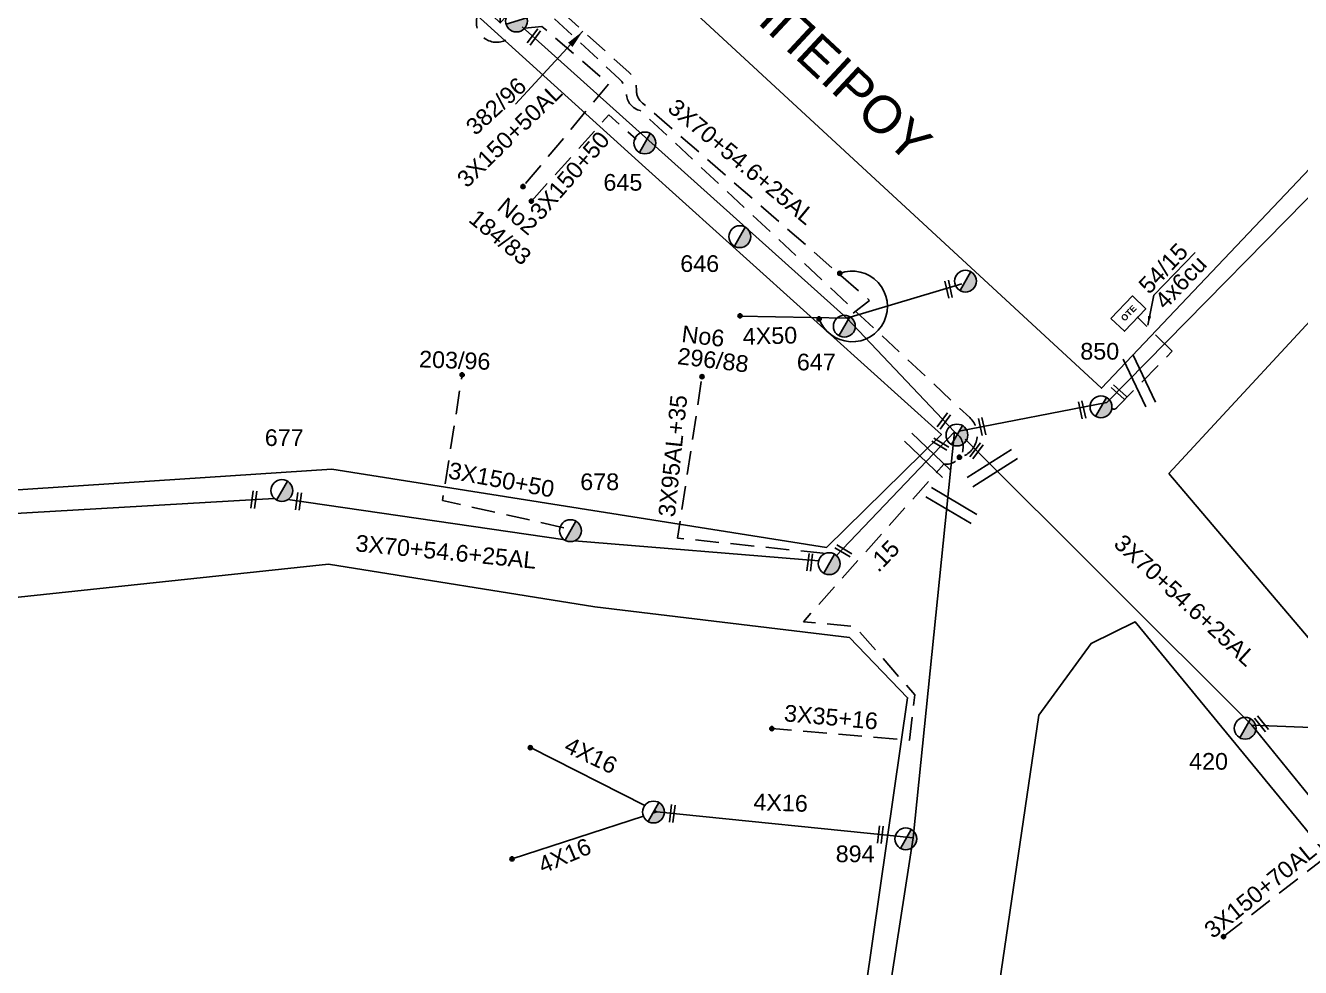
# Model space of a CAD drawing. Header units: millimetres. Extents: x 5010 to 7184, y -101 to 935.
# Drawn here: x 5841.1 to 5978.7, y 0.5 to 102.1 of the extents above; entities that cross this region are included whole.
import ezdxf
from ezdxf.enums import TextEntityAlignment as Align

# ---------------------------------------------------------------- set-up
doc = ezdxf.new("R2010")
doc.units = ezdxf.units.MM
doc.linetypes.add('DASHED', pattern=[19.05, 12.7, -6.35])
for name, color, linetype in [('Pillar OTE', 7, 'Continuous'), ('Εναέρια παροχή ΧΤ 4x16', 7, 'SYN_LINE'), ('Επιγραφές - Σχήματα', 7, 'Continuous'), ('Καλώδια ΧΤ   3x150+50AL', 7, 'DASHED'), ('Καλώδια ΧΤ   3x150+70AL', 7, 'DASHED'), ('Καλώδια ΧΤ   3x48+38+16.5', 7, 'DASHED'), ('Καλώδια ΧΤ   3x95+35CU', 7, 'DASHED'), ('Καλώδια ΧΤ   4x50AL', 7, 'DASHED'), ('Μηχανική τομή', 7, 'Continuous'), ('Στύλος ΦΜ', 7, 'Continuous'), ('Στύλος ΦΜ @ 1', 7, 'Continuous'), ('Συνδέσεις', 7, 'Continuous'), ('Συνεστραμμένα ΧΤ   3x70+54.6+25AL', 7, 'SYN_LINE'), ('Τομή', 7, 'Continuous'), ('Υποσταθμός εναέριος 2 στύλων', 7, 'Continuous'), ('Υποσταθμός πόλεως', 7, 'Continuous'), ('Υπόβαθρο ΔΕΗ', 7, 'Continuous'), ('Υπόγεια Καλώδια Δικτύου ΧΤ   .15', 7, 'DASHED'), ('Υπόγεια καλώδια Παροχών ΧΤ   4x50AL', 7, 'DASHED'), ('Υπόγεια καλώδια Παροχών ΧΤ   4x6', 7, 'DASHED')]:
    doc.layers.add(name, color=color, linetype=linetype)
doc.styles.get("Standard").update_dxf_attribs({"font": 'arial.ttf'})
doc.linetypes.add('SYN_LINE', pattern='A,0.5,-0.0001,["/\\/\\/\\/",Standard,S=0.1,R=0,X=0,Y=-0.05],-0.25', length=0.7501)
doc.dimstyles.new('ISO-25', dxfattribs={"dimtxt": 2.5, "dimasz": 2.5, "dimexe": 1.25, "dimexo": 0.625, "dimtad": 1, "dimtxsty": 'Standard', "dimcen": 2.5, "dimaunit": 2, "dimazin": 0, "dimtfac": 1, "dimtmove": 0, "dimatfit": 3, "dimfxl": 1, "dimarcsym": 0})

# ---------------------------------------------------------------- blocks, each defined once
blk = doc.blocks.new('ΥΠΟΣΤΑΘΜΟΣ ΕΝΑΕΡΙΟΣ ΕΠΙ 2 ΣΤΥΛΩΝ')
at = {"layer": 'Υποσταθμός εναέριος 2 στύλων', "linetype": 'Continuous'}
for points in [[(-11.97, -2.11, 0.574793), (-8.45, -0.07, 0.268822), (-9.64, 1.98)], [(9.68, -2.15, 0.574793), (13.19, -0.1, 0.268822), (12.01, 1.95)]]:
    blk.add_hatch(color=256, dxfattribs=at).paths.add_polyline_path(points)
for p, q in [((-11.97, -2.11), (-9.64, 1.98)), ((9.68, -2.15), (12.01, 1.95))]:
    blk.add_line(p, q, dxfattribs=at)
for centre in [(-10.81, -0.07), (10.84, -0.1)]:
    blk.add_circle(centre, 2.36, dxfattribs=at)
at = {"layer": 'Υποσταθμός πόλεως', "linetype": 'Continuous', "ltscale": 40}
blk.add_lwpolyline([(-8.57, 2.82), (8.57, 2.82), (8.57, -2.82), (-8.57, -2.82)], close=True, dxfattribs=at)
for points in [[(-5.75, 0), (-8.57, 2.82)], [(5.75, 0), (8.57, 2.82)], [(-8.57, -2.82), (-5.75, 0)], [(-5.75, 0), (5.75, 0)], [(8.57, -2.82), (5.75, 0)]]:
    blk.add_lwpolyline(points, dxfattribs=at)
at = {"layer": 'Υποσταθμός εναέριος 2 στύλων', "ltscale": 40, "flags": 1}
for tag, p in [('ΜΕΤΑΣΧΗΜΑΤΙΣΜΟΣ', (14.09, 2.51)), ('ΙΣΧΥΣ', (14.07, -0.28)), ('ΑΡΙΘΜΟΣ', (14.19, -3))]:
    blk.add_attdef(tag, p, '', height=1.8, dxfattribs=at)
blk = doc.blocks.new('ΥΠΑΡΧΩΝ ΤΣΙΜΕΝΤΕΝΙΟΣ ΣΤΥΛΟΣ')
at = {"layer": 'Στύλος ΦΜ'}
blk.add_hatch(color=256, dxfattribs=at).paths.add_polyline_path([(-1.29, -2.28, 0.574793), (2.62, 0, 0.268822), (1.3, 2.27)])
blk.add_line((-1.29, -2.28), (1.3, 2.27), dxfattribs=at)
blk.add_circle((0, 0), 2.62, dxfattribs=at)
at = {"layer": 'Στύλος ΦΜ', "flags": 4}
for tag, p in [('ΑΡΙΘΜΟΣ', (-4.68, 8.05)), ('ΤΥΠΟΣ', (-4.91, 3.03))]:
    blk.add_attdef(tag, p, '', height=4, dxfattribs=at)
blk = doc.blocks.new('ΤΟΜΗ')
at = {"layer": 'Τομή', "ltscale": 40}
for p, q in [((-5.68, 0), (5.68, 0)), ((5.68, -2.33), (-5.68, -2.33))]:
    blk.add_line(p, q, dxfattribs=at)
blk = doc.blocks.new('_ΣΥΝΔΕΣΗ')
at = {"layer": 'Συνδέσεις', "linetype": 'SYN_LINE', "ltscale": 40}
blk.add_hatch(color=256, dxfattribs=at).paths.add_polyline_path([(0.5, -0.01, 1), (-0.5, -0.01, 1)])
at = {"layer": 'Συνδέσεις'}
blk.add_circle((0, -0.01), 0.5, dxfattribs=at)
blk = doc.blocks.new('ΜΗΧΑΝΙΚΗ ΤΟΜΗ')
at = {"layer": 'Μηχανική τομή', "ltscale": 40}
for p, q in [((-1.89, 0.78), (1.89, 0.78)), ((1.89, 0), (-1.89, 0))]:
    blk.add_line(p, q, dxfattribs=at)
blk = doc.blocks.new('PILLAR ΟΤΕ')
at = {"layer": 'Pillar OTE', "ltscale": 40}
blk.add_lwpolyline([(-3.31, 2.02), (3.39, 2.02), (3.39, -1.99), (-3.31, -1.99)], close=True, dxfattribs=at)
at = {"layer": 'Pillar OTE', "insert": (-1.81, 0.71), "char_height": 1.3575, "width": 109.961, "attachment_point": 1}
blk.add_mtext('{\\fArial|b1|i0|c161|p34;OTE}', dxfattribs=at)

msp = doc.modelspace()

# ---------------------------------------------------------------- linework, layer by layer
at = {"layer": 'Εναέρια παροχή ΧΤ 4x16', "color": 173, "ltscale": 15, "flags": 128}
for points in [[(5907.94, 17.94), (5895.62, 24.21)], [(5907.8, 16.81), (5893.64, 12.2)]]:
    msp.add_lwpolyline(points, dxfattribs=at)
at = {"layer": 'Εναέρια παροχή ΧΤ 4x16', "color": 5, "ltscale": 20, "flags": 128}
msp.add_lwpolyline([(5909.24, 17.28), (5908.83, 17.14)], dxfattribs=at)
at = {"layer": 'Εναέρια παροχή ΧΤ 4x16', "color": 173, "ltscale": 20, "flags": 128}
msp.add_lwpolyline([(5936.89, 14.47), (5909.24, 17.28), (5908.98, 17.41)], dxfattribs=at)
at = {"layer": 'Επιγραφές - Σχήματα', "color": 30, "linetype": 'DASHED', "ltscale": 0.2}
msp.add_arc((5891.97, 102.5), 2.19, 130.9526, 331.5618, dxfattribs=at)
at = {"layer": 'Επιγραφές - Σχήματα', "linetype": 'Continuous', "ltscale": 0.2}
msp.add_arc((5930.32, 71.81), 3.81, 199.0491, 110.4916, dxfattribs=at)
at = {"layer": 'Καλώδια ΧΤ   3x150+50AL', "color": 2, "linetype": 'DASHED', "ltscale": 0.2, "flags": 128}
msp.add_lwpolyline([(5889.99, 108.57), (5890.83, 109.66), (5905.23, 96.33, -0.197832), (5905.96, 94.76, 0.333281), (5907.47, 92.94), (5943.01, 59.82, -0.592103), (5941.91, 55.5, 0.381973)], format="xyb", dxfattribs=at)
at = {"layer": 'Καλώδια ΧΤ   3x150+50AL', "color": 151, "linetype": 'DASHED', "ltscale": 0.2, "flags": 128}
msp.add_lwpolyline([(5893.28, 108.72), (5906.27, 97.05, -0.217755), (5907.04, 95.2, 0.237816), (5907.72, 93.75), (5932.21, 72.46), (5929.75, 70.55)], format="xyb", dxfattribs=at)
at = {"layer": 'Καλώδια ΧΤ   3x150+50AL', "color": 30, "linetype": 'DASHED', "ltscale": 0.2, "flags": 128}
for points in [[(5895, 101.84), (5896.86, 102.02), (5904.08, 95.82), (5894.83, 84.75)], [(5895.73, 83.17), (5904.08, 92.47), (5907.01, 89.86)]]:
    msp.add_lwpolyline(points, dxfattribs=at)
at = {"layer": 'Καλώδια ΧΤ   3x150+50AL', "color": 5, "linetype": 'DASHED', "ltscale": 0.2, "flags": 128}
msp.add_lwpolyline([(5899.22, 47.93), (5886.12, 50.87), (5888.25, 64.43)], dxfattribs=at)
at = {"layer": 'Καλώδια ΧΤ   3x150+70AL', "color": 27, "linetype": 'DASHED', "ltscale": 0.2, "flags": 128}
msp.add_lwpolyline([(5970.39, 3.81), (5982.44, 13.17), (5990.52, 3.21, -0.699045), (5996.69, 1.04)], format="xyb", dxfattribs=at)
at = {"layer": 'Καλώδια ΧΤ   3x48+38+16.5', "color": 173, "linetype": 'Continuous', "flags": 128}
msp.add_lwpolyline([(5941.35, 58.26), (5936.89, 14.47), (5924.11, -68.26), (5951.58, -89.13)], dxfattribs=at)
at = {"layer": 'Καλώδια ΧΤ   3x95+35CU', "color": 5, "linetype": 'DASHED', "ltscale": 0.2, "flags": 128}
msp.add_lwpolyline([(5927.28, 45.08), (5927.2, 45.17), (5911.48, 46.82), (5914.13, 64.24)], dxfattribs=at)
at = {"layer": 'Καλώδια ΧΤ   4x50AL', "color": 151, "linetype": 'SYN_LINE', "ltscale": 15, "flags": 128}
msp.add_lwpolyline([(5929.75, 70.55), (5918.2, 70.75)], dxfattribs=at)
at = {"layer": 'Συνεστραμμένα ΧΤ   3x70+54.6+25AL', "color": 30, "linetype": 'SYN_LINE', "ltscale": 20, "flags": 128}
for points in [[(5941.35, 58.26), (5929.75, 70.55), (5894.73, 101.97)], [(5957.81, 61.44), (5941.88, 58.36)]]:
    msp.add_lwpolyline(points, dxfattribs=at)
at = {"layer": 'Συνεστραμμένα ΧΤ   3x70+54.6+25AL', "color": 85, "linetype": 'SYN_LINE', "ltscale": 20, "flags": 128}
msp.add_lwpolyline([(5985.68, 89.79), (5957.81, 61.44)], dxfattribs=at)
at = {"layer": 'Συνεστραμμένα ΧΤ   3x70+54.6+25AL', "color": 30, "linetype": 'SYN_LINE', "ltscale": 15, "flags": 128}
msp.add_lwpolyline([(5929.75, 70.55), (5942.15, 74.23)], dxfattribs=at)
at = {"layer": 'Συνεστραμμένα ΧΤ   3x70+54.6+25AL', "color": 5, "linetype": 'SYN_LINE', "ltscale": 20, "flags": 128}
for points in [[(5928.55, 44.87), (5941.35, 58.26)], [(5802.45, 44.67), (5825.1, 48.59), (5867.97, 51.1)], [(5869.45, 50.96), (5899.37, 46.63)], [(5900.35, 46.51), (5926.72, 44.37)]]:
    msp.add_lwpolyline(points, dxfattribs=at)
at = {"layer": 'Συνεστραμμένα ΧΤ   3x70+54.6+25AL', "color": 27, "linetype": 'SYN_LINE', "ltscale": 20, "flags": 128}
msp.add_lwpolyline([(6011.98, -22.43), (5993.1, 2.47), (5973.44, 26.62), (5942.53, 57.49)], dxfattribs=at)
at = {"layer": 'Συνεστραμμένα ΧΤ   3x70+54.6+25AL', "color": 27, "linetype": 'SYN_LINE', "ltscale": 15, "flags": 128}
msp.add_lwpolyline([(5973.44, 26.62), (5986.24, 26.13)], dxfattribs=at)
at = {"layer": 'Υπόβαθρο ΔΕΗ', "flags": 128}
for points in [[(5870.73, 151.33), (5868.73, 144.55), (5910.75, 105.92), (5957.23, 62.98), (6011.44, 120.19), (6014.77, 190.22), (6011.84, 194.41), (5915.46, 164.93), (5870.73, 151.33)], [(5870.73, 151.33), (5868.73, 144.55), (5910.75, 105.92), (5957.23, 62.98), (6011.44, 120.19), (6014.77, 190.22), (6011.84, 194.41), (5915.46, 164.93), (5870.73, 151.33)], [(5964.51, 53.78), (6018.37, -9.63), (6063.7, 10.47), (6108.15, 31.52), (6151.73, 52.91), (6151.46, 58.75), (6106.28, 111.26), (6079.58, 141.47), (6066.53, 169.59), (6029.94, 164.21), (6025.44, 159.97), (6023.83, 117.34), (5984.68, 75.58), (5964.51, 53.78)], [(5811.22, 133.91), (5830.97, 51.4), (5874.18, 54.26), (5927.57, 45.81), (5939.95, 57.98), (5908.03, 86.76), (5865.18, 125.58), (5845.81, 143.12), (5811.22, 133.91)], [(5811.22, 133.91), (5830.97, 51.4), (5874.18, 54.26), (5927.57, 45.81), (5939.95, 57.98), (5908.03, 86.76), (5865.18, 125.58), (5845.81, 143.12), (5811.22, 133.91)], [(5962.88, 73.02), (5967.33, 77.64)], [(5925.15, -48.53), (5918.25, -54.18), (5913.47, -50.26), (5899.41, -45.7), (5877.45, -41.16), (5808.32, -50.19), (5809.81, 8.27), (5810.6, 37.26), (5873.83, 44), (5902.57, 39.38), (5930.03, 36.08), (5936.3, 29.58), (5928.77, -22.68), (5925.15, -48.53)], [(5925.15, -48.53), (5918.25, -54.18), (5913.47, -50.26), (5899.41, -45.7), (5877.45, -41.16), (5808.32, -50.19), (5809.81, 8.27), (5810.6, 37.26), (5873.83, 44), (5902.57, 39.38), (5930.03, 36.08), (5936.3, 29.58), (5928.77, -22.68), (5925.15, -48.53)], [(5967.07, -87.38), (5960.67, -85.83), (5936.48, -67.52), (5950.48, 27.72), (5956.1, 35.44), (5960.86, 37.77), (5993.25, -1.6), (6009.8, -21.76), (5991.66, -85.4)]]:
    msp.add_lwpolyline(points, dxfattribs=at)
at = {"layer": 'Υπόγεια Καλώδια Δικτύου ΧΤ   .15', "color": 2, "linetype": 'DASHED', "ltscale": 0.2, "flags": 128}
msp.add_lwpolyline([(5941.35, 58.26, -0.819037), (5940.23, 54.79), (5925.06, 37.79), (5930.65, 37.27), (5937.07, 29.91), (5936.5, 25.01), (5921.67, 26.26)], format="xyb", dxfattribs=at)
at = {"layer": 'Υπόγεια καλώδια Παροχών ΧΤ   4x6', "color": 85, "linetype": 'DASHED', "ltscale": 0.2}
msp.add_lwpolyline([(5958.33, 60.83, 0.493794), (5958.89, 60.91), (5964.85, 66.97), (5961.07, 70.69)], format="xyb", dxfattribs=at)

# ---------------------------------------------------------------- block references
at = {"layer": 'Pillar OTE', "xscale": 0.5000000000000001, "yscale": 0.5000000000000001, "zscale": 0.5000000000000001, "rotation": 46.37533513120601}
msp.add_blockref('PILLAR ΟΤΕ', (5960.12, 71.02), dxfattribs=at)
at = {"layer": 'Μηχανική τομή'}
for p, xscale, yscale, zscale, rotation in [((5896.15, 100.77), 0.5000000000001954, 0.5000000000001954, 0.5000000000001954, 53.57359240618425), ((5940.92, 73.71), 0.5000000000002994, 0.5000000000002994, 0.5000000000002994, 102.7532829198442), ((5959.22, 62.72), 0.5000000000002576, 0.5000000000002576, 0.5000000000002576, 137.7322664597478), ((5955.33, 60.69), 0.5000000000002994, 0.5000000000002994, 0.5000000000002994, 102.7532829198442), ((5940.37, 59.34), 0.5000000000001954, 0.5000000000001954, 0.5000000000001954, 53.57359240618425), ((5944.53, 58.89), 0.5000000000002994, 0.5000000000002994, 0.5000000000002994, 102.7532829198442), ((5939.94, 57.11), 0.500000000000254, 0.500000000000254, 0.500000000000254, 149.2875367557489), ((5943.91, 56.11), 0.5000000000001954, 0.5000000000001954, 0.5000000000001954, 53.57359240618425), ((5865.97, 50.94), 0.5000000000004438, 0.5000000000004438, 0.5000000000004438, 82.7263920168123), ((5870.78, 50.75), 0.5000000000004438, 0.5000000000004438, 0.5000000000004438, 82.7263920168123), ((5929.48, 45.6), 0.500000000000254, 0.500000000000254, 0.500000000000254, 149.2875367557489), ((5925.94, 44.17), 0.5000000000004438, 0.5000000000004438, 0.5000000000004438, 82.7263920168123), ((5974.64, 26.88), 0.5000000000003741, 0.5000000000003741, 0.5000000000003741, 128.7224405600965), ((5911.11, 17.06), 0.5000000000004438, 0.5000000000004438, 0.5000000000004438, 82.7263920168123), ((5933.56, 14.78), 0.5000000000004438, 0.5000000000004438, 0.5000000000004438, 82.7263920168123)]:
    msp.add_blockref('ΜΗΧΑΝΙΚΗ ΤΟΜΗ', p, dxfattribs=dict(at, xscale=xscale, yscale=yscale, zscale=zscale, rotation=rotation))
at = {"layer": 'Στύλος ΦΜ @ 1', "ltscale": 40}
ref = msp.add_blockref('ΥΠΑΡΧΩΝ ΤΣΙΜΕΝΤΕΝΙΟΣ ΣΤΥΛΟΣ', (5907.96, 89.45), dxfattribs=dict(at, xscale=0.4499999999998181, yscale=0.4499999999998181, zscale=0.4499999999998181))
ref.add_attrib('ΤΥΠΟΣ', '645', (5903.49, 84.3), dxfattribs={"layer": 'Στύλος ΦΜ', "height": 1.8, "flags": 4})
ref = msp.add_blockref('ΥΠΑΡΧΩΝ ΤΣΙΜΕΝΤΕΝΙΟΣ ΣΤΥΛΟΣ', (5907.96, 89.45), dxfattribs=dict(at, xscale=0.4499999999998181, yscale=0.4499999999998181, zscale=0.4499999999998181))
ref.add_attrib('ΤΥΠΟΣ', '645', (5903.49, 84.3), dxfattribs={"layer": 'Στύλος ΦΜ', "height": 1.8, "flags": 4})
ref = msp.add_blockref('ΥΠΑΡΧΩΝ ΤΣΙΜΕΝΤΕΝΙΟΣ ΣΤΥΛΟΣ', (5918.2, 79.34), dxfattribs=dict(at, xscale=0.4499999999998181, yscale=0.4499999999998181, zscale=0.4499999999998181))
ref.add_attrib('ΑΡΙΘΜΟΣ', '646', (5911.78, 75.53), dxfattribs={"layer": 'Στύλος ΦΜ', "height": 1.8, "flags": 4})
at = {"layer": 'Στύλος ΦΜ @ 1', "ltscale": 40, "xscale": 0.4499999999998181, "yscale": 0.4499999999998181, "zscale": 0.4499999999998181}
for p in [(5942.55, 74.54), (5957.17, 60.97), (5941.63, 57.93), (5941.63, 57.93), (5927.85, 44.05), (5927.85, 44.05), (5908.89, 17.25), (5908.89, 17.25)]:
    msp.add_blockref('ΥΠΑΡΧΩΝ ΤΣΙΜΕΝΤΕΝΙΟΣ ΣΤΥΛΟΣ', p, dxfattribs=at)
at = {"layer": 'Στύλος ΦΜ @ 1', "ltscale": 40}
ref = msp.add_blockref('ΥΠΑΡΧΩΝ ΤΣΙΜΕΝΤΕΝΙΟΣ ΣΤΥΛΟΣ', (5929.48, 69.67), dxfattribs=dict(at, xscale=0.4499999999998181, yscale=0.4499999999998181, zscale=0.4499999999998181))
ref.add_attrib('ΤΥΠΟΣ', '647', (5924.36, 64.91), dxfattribs={"layer": 'Στύλος ΦΜ', "height": 1.8, "flags": 4})
ref = msp.add_blockref('ΥΠΑΡΧΩΝ ΤΣΙΜΕΝΤΕΝΙΟΣ ΣΤΥΛΟΣ', (5929.48, 69.67), dxfattribs=dict(at, xscale=0.4499999999998181, yscale=0.4499999999998181, zscale=0.4499999999998181))
ref.add_attrib('ΤΥΠΟΣ', '647', (5924.36, 64.91), dxfattribs={"layer": 'Στύλος ΦΜ', "height": 1.8, "flags": 4})
ref = msp.add_blockref('ΥΠΑΡΧΩΝ ΤΣΙΜΕΝΤΕΝΙΟΣ ΣΤΥΛΟΣ', (5957.17, 60.97), dxfattribs=dict(at, xscale=0.4499999999998181, yscale=0.4499999999998181, zscale=0.4499999999998181))
ref.add_attrib('ΑΡΙΘΜΟΣ', '850', (5954.94, 66.07), dxfattribs={"layer": 'Στύλος ΦΜ', "height": 1.8, "flags": 4})
ref = msp.add_blockref('ΥΠΑΡΧΩΝ ΤΣΙΜΕΝΤΕΝΙΟΣ ΣΤΥΛΟΣ', (5868.8, 51.94), dxfattribs=dict(at, xscale=0.4499999999998181, yscale=0.4499999999998181, zscale=0.4499999999998181))
ref.add_attrib('ΤΥΠΟΣ', '677', (5866.95, 56.75), dxfattribs={"layer": 'Στύλος ΦΜ', "height": 1.8, "flags": 4})
ref = msp.add_blockref('ΥΠΑΡΧΩΝ ΤΣΙΜΕΝΤΕΝΙΟΣ ΣΤΥΛΟΣ', (5868.8, 51.94), dxfattribs=dict(at, xscale=0.4499999999998181, yscale=0.4499999999998181, zscale=0.4499999999998181))
ref.add_attrib('ΤΥΠΟΣ', '677', (5866.95, 56.75), dxfattribs={"layer": 'Στύλος ΦΜ', "height": 1.8, "flags": 4})
ref = msp.add_blockref('ΥΠΑΡΧΩΝ ΤΣΙΜΕΝΤΕΝΙΟΣ ΣΤΥΛΟΣ', (5899.93, 47.61), dxfattribs=dict(at, xscale=0.4499999999998181, yscale=0.4499999999998181, zscale=0.4499999999998181))
ref.add_attrib('ΤΥΠΟΣ', '678', (5900.99, 51.99), dxfattribs={"layer": 'Στύλος ΦΜ', "height": 1.8, "flags": 4})
ref = msp.add_blockref('ΥΠΑΡΧΩΝ ΤΣΙΜΕΝΤΕΝΙΟΣ ΣΤΥΛΟΣ', (5899.93, 47.61), dxfattribs=dict(at, xscale=0.4499999999998181, yscale=0.4499999999998181, zscale=0.4499999999998181))
ref.add_attrib('ΤΥΠΟΣ', '678', (5900.99, 51.99), dxfattribs={"layer": 'Στύλος ΦΜ', "height": 1.8, "flags": 4})
ref = msp.add_blockref('ΥΠΑΡΧΩΝ ΤΣΙΜΕΝΤΕΝΙΟΣ ΣΤΥΛΟΣ', (5972.73, 26.29), dxfattribs=dict(at, xscale=0.4499999999998181, yscale=0.4499999999998181, zscale=0.4499999999998181))
ref.add_attrib('ΤΥΠΟΣ', '420', (5966.68, 21.82), dxfattribs={"layer": 'Στύλος ΦΜ', "height": 1.8, "flags": 4})
ref = msp.add_blockref('ΥΠΑΡΧΩΝ ΤΣΙΜΕΝΤΕΝΙΟΣ ΣΤΥΛΟΣ', (5972.73, 26.29), dxfattribs=dict(at, xscale=0.4499999999998181, yscale=0.4499999999998181, zscale=0.4499999999998181))
ref.add_attrib('ΤΥΠΟΣ', '420', (5966.68, 21.82), dxfattribs={"layer": 'Στύλος ΦΜ', "height": 1.8, "flags": 4})
ref = msp.add_blockref('ΥΠΑΡΧΩΝ ΤΣΙΜΕΝΤΕΝΙΟΣ ΣΤΥΛΟΣ', (5936.11, 14.36), dxfattribs=dict(at, xscale=0.4499999999998181, yscale=0.4499999999998181, zscale=0.4499999999998181))
ref.add_attrib('ΤΥΠΟΣ', '894', (5928.55, 11.84), dxfattribs={"layer": 'Στύλος ΦΜ', "height": 1.8, "flags": 4})
ref = msp.add_blockref('ΥΠΑΡΧΩΝ ΤΣΙΜΕΝΤΕΝΙΟΣ ΣΤΥΛΟΣ', (5936.11, 14.36), dxfattribs=dict(at, xscale=0.4499999999998181, yscale=0.4499999999998181, zscale=0.4499999999998181))
ref.add_attrib('ΤΥΠΟΣ', '894', (5928.55, 11.84), dxfattribs={"layer": 'Στύλος ΦΜ', "height": 1.8, "flags": 4})
at = {"layer": 'Συνδέσεις', "xscale": 0.4500000000000455, "yscale": 0.4500000000000455, "zscale": 0.4500000000000455}
for p in [(5894.81, 84.75), (5895.71, 83.17), (5928.99, 75.38), (5918.23, 70.8), (5926.76, 70.47), (5888.24, 64.43), (5914.13, 64.24), (5941.9, 55.54), (5921.66, 26.26), (5895.6, 24.2), (5893.62, 12.2), (5970.39, 3.81)]:
    msp.add_blockref('_ΣΥΝΔΕΣΗ', p, dxfattribs=at)
at = {"layer": 'Τομή'}
for p, xscale, yscale, zscale, rotation in [((5961.83, 64.05), 0.4999999999999556, 0.4999999999999556, 0.4999999999999556, 295.7289529294652), ((5961.83, 64.05), 0.4999999999999556, 0.4999999999999556, 0.4999999999999556, 295.7289529294652), ((5938.82, 56.16), 0.5000000000000373, 0.5000000000000373, 0.5000000000000373, 316.2973444244186), ((5938.82, 56.16), 0.5000000000000373, 0.5000000000000373, 0.5000000000000373, 316.2973444244186), ((5945.13, 54.86), 0.4999999999999808, 0.4999999999999808, 0.4999999999999808, 32.37776367317355), ((5941.32, 50.82), 0.4999999999999828, 0.4999999999999828, 0.4999999999999828, 329.2860332491089), ((5941.32, 50.82), 0.4999999999999828, 0.4999999999999828, 0.4999999999999828, 329.2860332491089)]:
    msp.add_blockref('ΤΟΜΗ', p, dxfattribs=dict(at, xscale=xscale, yscale=yscale, zscale=zscale, rotation=rotation))
at = {"layer": 'Υποσταθμός εναέριος 2 στύλων', "lineweight": 30, "xscale": 0.5000000000000483, "yscale": 0.5000000000000483, "zscale": 0.5000000000000483, "rotation": 316.2596635142074}
msp.add_blockref('ΥΠΟΣΤΑΘΜΟΣ ΕΝΑΕΡΙΟΣ ΕΠΙ 2 ΣΤΥΛΩΝ', (5890.23, 106.39), dxfattribs=at)

# ---------------------------------------------------------------- texts
at = {"layer": 'Εναέρια παροχή ΧΤ 4x16', "ltscale": 20}
for rotation, p in [(334.4762, (5902.15, 23.37)), (358.2118, (5922.61, 18.26)), (22.845, (5899.3, 12.55))]:
    msp.add_text('4X16', height=1.8, rotation=rotation, dxfattribs=at).set_placement(p, align=Align.MIDDLE)
at = {"layer": 'Επιγραφές - Σχήματα', "linetype": 'DASHED', "ltscale": 0.2, "attachment_point": 1}
for s, insert, char_height, width, rotation in [('ΗΠΕΙΡΟΥ', (5920.84, 107.11), 4, 17.2922, 317.0347), ('382/96', (5888.46, 91.49), 1.8, 10.8079, 42.5705), ('Νο2', (5893.04, 83.71), 1.8, 10.8079, 320.5055), ('184/83', (5889.96, 82.42), 1.8, 10.8079, 320.5055), ('Νο6', (5912.06, 69.77), 1.8, 10.8079, 353.1538), ('203/96', (5883.64, 67.04), 1.8, 10.8079, 357.9237), ('296/88', (5911.61, 67.38), 1.8, 10.8079, 353.1538), ('3Χ35+16', (5923.08, 28.85), 1.8, 10.8079, 354.8377)]:
    msp.add_mtext(s, dxfattribs=dict(at, insert=insert, char_height=char_height, width=width, rotation=rotation))
at = {"layer": 'Καλώδια ΧΤ   3x150+50AL', "ltscale": 0.2}
for s, rotation, p in [('3X150+50AL', 44.3432, (5893.36, 90.26)), ('3X150+50', 49.1326, (5899.84, 85.93)), ('3X150+50', 349.465, (5892.49, 53.11))]:
    msp.add_text(s, height=1.8, rotation=rotation, dxfattribs=at).set_placement(p, align=Align.MIDDLE)
at = {"layer": 'Καλώδια ΧΤ   3x150+70AL', "ltscale": 0.2}
msp.add_text('3X150+70AL', height=1.8, rotation=39.1405, dxfattribs=at).set_placement((5974.34, 8.83), align=Align.MIDDLE)
at = {"layer": 'Καλώδια ΧΤ   3x95+35CU', "ltscale": 0.2}
msp.add_text('3X95AL+35', height=1.8, rotation=84.0883, dxfattribs=at).set_placement((5910.97, 55.68), align=Align.MIDDLE)
at = {"layer": 'Καλώδια ΧΤ   4x50AL', "linetype": 'DASHED', "ltscale": 0.2, "insert": (5918.5, 69.47), "char_height": 1.8, "width": 10.8079, "attachment_point": 1, "rotation": 1.4755}
msp.add_mtext('4Χ50', dxfattribs=at)
at = {"layer": 'Συνεστραμμένα ΧΤ   3x70+54.6+25AL', "ltscale": 20}
for rotation, p in [(320.3413, (5918.4, 87.43)), (354.4227, (5886.51, 45.34)), (317.5167, (5966.25, 40.1))]:
    msp.add_text('3X70+54.6+25AL', height=1.8, rotation=rotation, dxfattribs=at).set_placement(p, align=Align.MIDDLE)
at = {"layer": 'Υπόγεια Καλώδια Δικτύου ΧΤ   .15', "ltscale": 0.2}
msp.add_text('.15', height=1.8, rotation=45.912, dxfattribs=at).set_placement((5933.74, 44.89), align=Align.MIDDLE)
at = {"layer": 'Υπόγεια καλώδια Παροχών ΧΤ   4x50AL', "color": 7, "ltscale": 0.2, "char_height": 1.8, "attachment_point": 1, "rotation": 46.3509}
for s, insert in [('54/15', (5961.06, 74.27)), ('4x6cu', (5962.8, 72.62))]:
    msp.add_mtext_dynamic_manual_height_columns(s, width=1.8, gutter_width=12.5, heights=[0.118], dxfattribs=dict(at, insert=insert))

# ---------------------------------------------------------------- leaders
at = {"layer": 'Επιγραφές - Σχήματα', "ltscale": 40}
for points, override in [([(5901.27, 101.51), (5894, 93.62)], {"dimasz": 2, "dimtad": 0}), ([(5962.22, 69.78), (5962.88, 73.02)], {"dimasz": 1, "dimtad": 0})]:
    msp.add_leader(points, dimstyle='ISO-25', override=override, dxfattribs=at)

doc.saveas('drawing.dxf')
